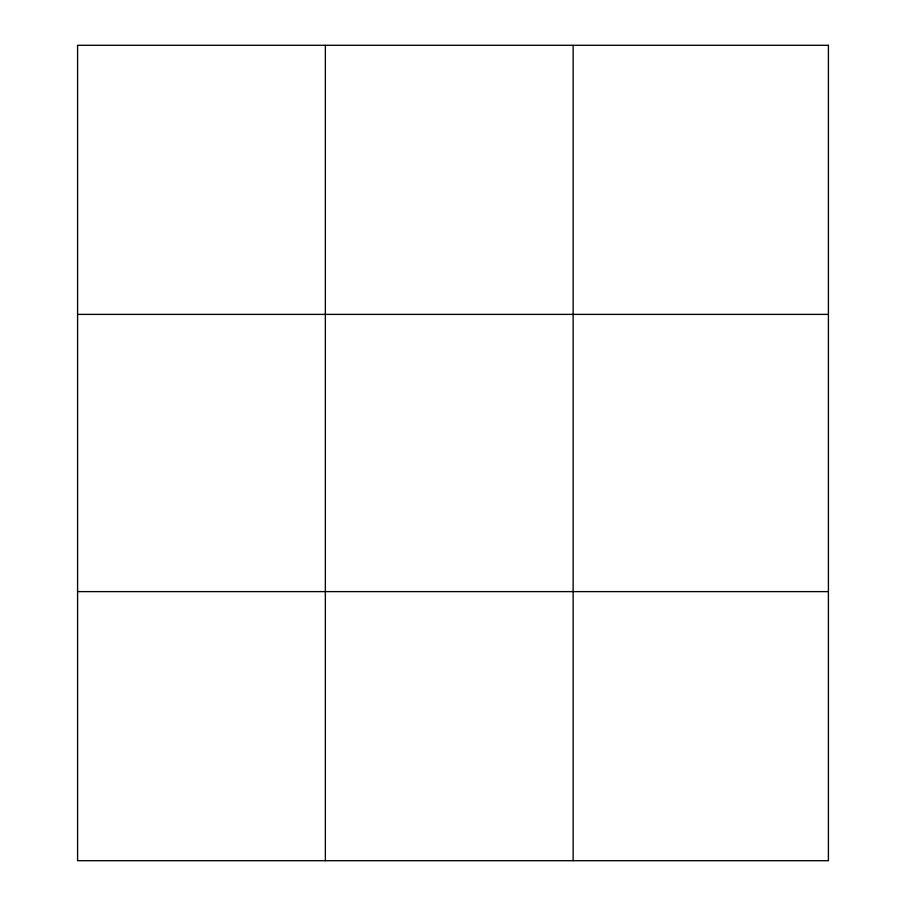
<?xml version="1.0" encoding="UTF-8"?>
<svg xmlns="http://www.w3.org/2000/svg" width="906" height="906" viewBox="0 0 906 906"><rect width="100%" height="100%" fill="white"/><g stroke="black" fill="none" stroke-linecap="round" stroke-linejoin="round"><path stroke-width="1.36" d="M325.356 45.3L325.356 860.7M573.136 45.3L573.136 860.7M77.588 314.382L828.412 314.382M77.588 591.618L828.412 591.618M828.412 45.3L828.412 860.7L77.588 860.7L77.588 45.3L828.412 45.3"/></g></svg>
